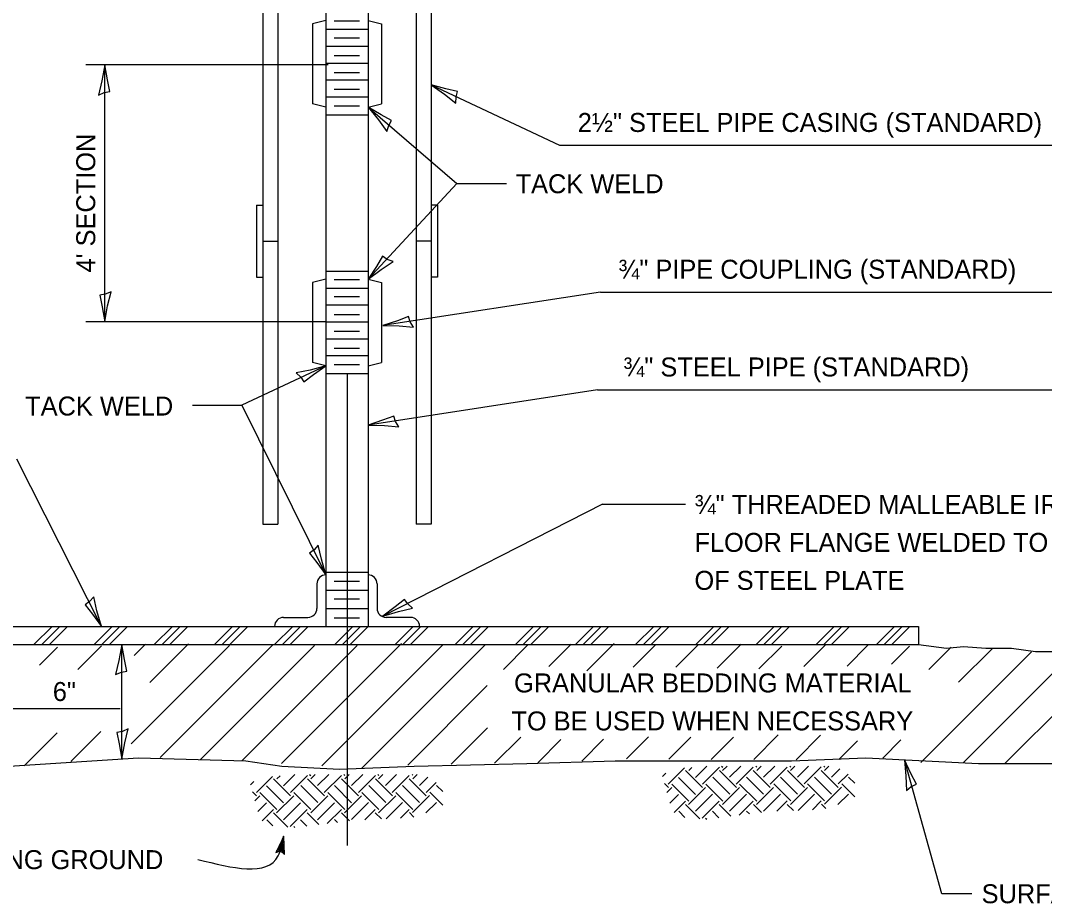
# Model space of a CAD drawing. Extents: x 2039679 to 2054696, y 1636462 to 1637830.
# Drawn here: x 2040882.6 to 2041206.4, y 1637099.9 to 1637379.1 of the extents above; entities that cross this region are included whole.
import ezdxf

# ---------------------------------------------------------------- set-up
doc = ezdxf.new("R2010")
doc.units = 0
for name, color, linetype in [('HS_Dimensions_and_Text', 7, 'Continuous'), ('HS_Pattern_and_Hatching', 7, 'Continuous'), ('HS_Steel_Object', 7, 'Continuous'), ('TM_Ex', 7, 'Continuous')]:
    doc.layers.add(name, color=color, linetype=linetype)

msp = doc.modelspace()

# ---------------------------------------------------------------- linework, layer by layer
at = {"layer": 'HS_Dimensions_and_Text'}
for p, q in [((2040979.88, 1637365.04), (2040903.2, 1637365.04)), ((2040909.2, 1637283.8), (2040909.2, 1637365.04)), ((2041012.46, 1637358.78), (2041053.03, 1637339.65)), ((2040992.48, 1637351.74), (2041020.59, 1637327.56)), ((2041053.03, 1637339.65), (2041243.6, 1637339.65)), ((2041020.59, 1637327.56), (2040992.48, 1637297.27)), ((2041020.59, 1637327.56), (2041036.23, 1637327.56)), ((2041065.99, 1637293.25), (2040997.16, 1637282.66)), ((2041065.99, 1637293.25), (2041227.45, 1637293.25)), ((2040979, 1637283.8), (2040903.2, 1637283.8)), ((2040979.16, 1637269.91), (2040952.59, 1637257.43)), ((2040985.82, 1637267.46), (2040985.82, 1637118.31)), ((2041065.09, 1637262.35), (2040992.48, 1637251.17)), ((2041065.09, 1637262.35), (2041211.82, 1637262.34)), ((2040936.96, 1637257.43), (2040952.59, 1637257.43)), ((2040952.59, 1637257.43), (2040979.16, 1637203.82)), ((2040908.22, 1637187.54), (2040881.43, 1637240.41)), ((2041066.66, 1637226.14), (2040997.16, 1637190.81)), ((2041066.66, 1637226.14), (2041092.83, 1637226.14)), ((2040914.61, 1637145.6), (2040914.61, 1637181.83)), ((2040914.09, 1637161.5), (2040878.46, 1637161.5)), ((2041173.9, 1637103), (2041162.1, 1637145.34)), ((2040965.93, 1637117.44), (2040964.81, 1637119.16)), ((2040965.89, 1637118.31), (2040965.03, 1637119.62)), ((2040965.86, 1637119.17), (2040965.26, 1637120.09)), ((2040965.86, 1637119.49), (2040965.35, 1637120.26)), ((2040965.84, 1637119.57), (2040965.38, 1637120.3)), ((2040965.84, 1637119.66), (2040965.4, 1637120.35)), ((2040965.84, 1637119.74), (2040965.42, 1637120.4)), ((2040965.85, 1637119.83), (2040965.44, 1637120.45)), ((2040965.84, 1637119.92), (2040965.47, 1637120.49)), ((2040965.84, 1637120.03), (2040965.49, 1637120.56)), ((2040965.84, 1637120), (2040965.49, 1637120.54)), ((2040965.83, 1637120.09), (2040965.51, 1637120.59)), ((2040965.82, 1637120.18), (2040965.53, 1637120.64)), ((2040965.82, 1637120.27), (2040965.56, 1637120.68)), ((2040965.82, 1637120.34), (2040965.57, 1637120.73)), ((2040965.82, 1637120.43), (2040965.6, 1637120.78)), ((2040965.81, 1637120.52), (2040965.62, 1637120.82)), ((2040965.82, 1637120.61), (2040965.65, 1637120.87)), ((2040965.8, 1637120.69), (2040965.67, 1637120.91)), ((2040965.81, 1637120.78), (2040965.69, 1637120.96)), ((2040965.8, 1637120.9), (2040965.71, 1637121.02)), ((2040965.8, 1637120.86), (2040965.71, 1637121)), ((2040965.8, 1637120.95), (2040965.72, 1637121.05)), ((2040965.79, 1637121.04), (2040965.76, 1637121.1)), ((2040965.79, 1637121.13), (2040965.78, 1637121.15)), ((2040963.27, 1637116.01), (2040964.83, 1637116.6)), ((2040963.59, 1637116.13), (2040963.45, 1637116.36)), ((2040964.02, 1637116.3), (2040963.67, 1637116.81)), ((2040964.45, 1637116.45), (2040963.91, 1637117.28)), ((2040964.98, 1637116.46), (2040964.12, 1637117.75)), ((2040966, 1637115.71), (2040964.35, 1637118.23)), ((2040965.96, 1637116.57), (2040964.58, 1637118.68)), ((2040966.01, 1637115.43), (2040964.83, 1637116.6)), ((2041183.38, 1637103), (2041173.9, 1637103))]:
    msp.add_line(p, q, dxfattribs=at)
for points in [[(2040907.21, 1637355.53), (2040909.04, 1637356.3), (2040910.79, 1637356.6), (2040910.03, 1637360.29), (2040909.2, 1637365.04), (2040908.28, 1637359.97)], [(2041020.22, 1637352.92), (2041020.3, 1637354.91), (2041020.77, 1637356.62), (2041017.12, 1637357.5), (2041012.46, 1637358.78), (2041016.66, 1637355.78)], [(2040998.4, 1637344.03), (2040999, 1637345.92), (2040999.92, 1637347.44), (2040996.63, 1637349.26), (2040992.48, 1637351.74), (2040995.73, 1637347.73)], [(2041000.41, 1637302.89), (2040998.54, 1637303.56), (2040997.06, 1637304.54), (2040995.11, 1637301.32), (2040992.48, 1637297.27), (2040996.61, 1637300.36)], [(2040911.19, 1637293.31), (2040909.36, 1637292.54), (2040907.61, 1637292.24), (2040908.38, 1637288.55), (2040909.2, 1637283.8), (2040910.12, 1637288.87)], [(2041006.86, 1637282.14), (2041005.82, 1637283.83), (2041005.26, 1637285.51), (2041001.74, 1637284.19), (2040997.16, 1637282.66), (2041002.32, 1637282.52)], [(2040969.71, 1637267.67), (2040971.18, 1637266.35), (2040972.2, 1637264.89), (2040975.21, 1637267.15), (2040979.16, 1637269.91), (2040974.18, 1637268.59)], [(2041002.19, 1637250.65), (2041001.14, 1637252.34), (2041000.58, 1637254.02), (2040997.06, 1637252.7), (2040992.48, 1637251.17), (2040997.64, 1637251.03)], [(2040976.72, 1637213.23), (2040975.43, 1637211.72), (2040973.99, 1637210.68), (2040976.31, 1637207.72), (2040979.16, 1637203.82), (2040977.74, 1637208.78)], [(2040905.7, 1637196.92), (2040904.41, 1637195.4), (2040902.99, 1637194.35), (2040905.33, 1637191.41), (2040908.22, 1637187.54), (2040906.75, 1637192.48)], [(2041006.54, 1637193.35), (2041005.02, 1637194.63), (2041003.96, 1637196.06), (2041001.03, 1637193.7), (2040997.16, 1637190.81), (2041002.1, 1637192.29)], [(2040912.62, 1637172.31), (2040914.45, 1637173.09), (2040916.2, 1637173.39), (2040915.43, 1637177.07), (2040914.61, 1637181.83), (2040913.69, 1637176.75)], [(2040916.6, 1637155.12), (2040914.77, 1637154.34), (2040913.02, 1637154.04), (2040913.79, 1637150.36), (2040914.61, 1637145.6), (2040915.53, 1637150.68)], [(2041162.73, 1637135.65), (2041164.29, 1637136.88), (2041165.9, 1637137.64), (2041164.17, 1637140.98), (2041162.1, 1637145.34), (2041162.57, 1637140.21)], [(2040966.01, 1637115.43), (2040965.79, 1637121.16), (2040963.27, 1637116.01), (2040964.83, 1637116.6)]]:
    msp.add_lwpolyline(points, close=True, dxfattribs=at)
msp.add_lwpolyline([(2040966.01, 1637115.43), (2040965.79, 1637121.16), (2040963.27, 1637116.01)], dxfattribs=at)
msp.add_spline([(2040938.67, 1637113.85), (2040964.06, 1637114.98), (2040965.75, 1637121.19)], degree=3, dxfattribs=at)
at = {"layer": 'HS_Pattern_and_Hatching'}
for p, q in [((2040886.82, 1637181.83), (2040892.53, 1637187.54)), ((2040889.26, 1637181.83), (2040894.97, 1637187.54)), ((2040891.7, 1637181.83), (2040897.4, 1637187.54)), ((2040905.85, 1637181.83), (2040911.56, 1637187.54)), ((2040908.29, 1637181.83), (2040914, 1637187.54)), ((2040910.73, 1637181.83), (2040916.43, 1637187.54)), ((2040924.88, 1637181.83), (2040930.59, 1637187.54)), ((2040927.32, 1637181.83), (2040933.03, 1637187.54)), ((2040929.75, 1637181.83), (2040935.46, 1637187.54)), ((2040943.91, 1637181.83), (2040949.62, 1637187.54)), ((2040946.35, 1637181.83), (2040952.06, 1637187.54)), ((2040948.78, 1637181.83), (2040954.49, 1637187.54)), ((2040962.94, 1637181.83), (2040968.65, 1637187.54)), ((2040965.38, 1637181.83), (2040971.08, 1637187.54)), ((2040967.81, 1637181.83), (2040973.52, 1637187.54)), ((2040981.97, 1637181.83), (2040987.68, 1637187.54)), ((2040984.4, 1637181.83), (2040990.11, 1637187.54)), ((2040986.84, 1637181.83), (2040992.55, 1637187.54)), ((2041001, 1637181.83), (2041006.71, 1637187.54)), ((2041003.43, 1637181.83), (2041009.14, 1637187.54)), ((2041005.87, 1637181.83), (2041011.58, 1637187.54)), ((2041020.03, 1637181.83), (2041025.74, 1637187.54)), ((2041022.46, 1637181.83), (2041028.17, 1637187.54)), ((2041024.9, 1637181.83), (2041030.61, 1637187.54)), ((2041039.06, 1637181.83), (2041044.76, 1637187.54)), ((2041041.49, 1637181.83), (2041047.2, 1637187.54)), ((2041043.93, 1637181.83), (2041049.64, 1637187.54)), ((2041058.08, 1637181.83), (2041063.79, 1637187.54)), ((2041060.52, 1637181.83), (2041066.23, 1637187.54)), ((2041062.96, 1637181.83), (2041068.66, 1637187.54)), ((2041077.11, 1637181.83), (2041082.82, 1637187.54)), ((2041079.55, 1637181.83), (2041085.26, 1637187.54)), ((2041081.98, 1637181.83), (2041087.69, 1637187.54)), ((2041096.14, 1637181.83), (2041101.85, 1637187.54)), ((2041098.58, 1637181.83), (2041104.29, 1637187.54)), ((2041101.01, 1637181.83), (2041106.72, 1637187.54)), ((2041115.17, 1637181.83), (2041120.88, 1637187.54)), ((2041117.61, 1637181.83), (2041123.32, 1637187.54)), ((2041120.04, 1637181.83), (2041125.75, 1637187.54)), ((2041134.2, 1637181.83), (2041139.91, 1637187.54)), ((2041136.64, 1637181.83), (2041142.34, 1637187.54)), ((2041139.07, 1637181.83), (2041144.78, 1637187.54)), ((2041153.23, 1637181.83), (2041158.94, 1637187.54)), ((2041155.66, 1637181.83), (2041161.37, 1637187.54)), ((2041158.1, 1637181.83), (2041163.81, 1637187.54)), ((2040888.6, 1637175.29), (2040894.24, 1637180.94)), ((2040900.69, 1637173.93), (2040908.16, 1637181.4)), ((2040917.59, 1637150.46), (2040948.65, 1637181.53)), ((2040918.56, 1637178.34), (2040922.08, 1637181.87)), ((2040923.45, 1637169.78), (2040935.72, 1637182.05)), ((2040926.71, 1637146.13), (2040962.43, 1637181.85)), ((2040939.36, 1637145.32), (2040975.51, 1637181.47)), ((2040952.57, 1637145.08), (2040989.03, 1637181.54)), ((2040965.08, 1637144.14), (2041003.1, 1637182.15)), ((2040977.88, 1637143.47), (2041016.03, 1637181.63)), ((2040990.53, 1637142.67), (2041029.53, 1637181.67)), ((2041035.27, 1637173.96), (2041042.88, 1637181.57)), ((2041049.61, 1637174.84), (2041056.66, 1637181.9)), ((2041061.7, 1637173.48), (2041070.3, 1637182.08)), ((2041076.33, 1637174.65), (2041083.24, 1637181.55)), ((2041089.82, 1637174.68), (2041096.73, 1637181.6)), ((2041102.9, 1637174.31), (2041110.51, 1637181.92)), ((2041116.11, 1637174.07), (2041123.31, 1637181.26)), ((2041130.31, 1637174.81), (2041137.09, 1637181.58)), ((2041143.95, 1637175), (2041150.58, 1637181.63)), ((2041158.02, 1637175.61), (2041163.66, 1637181.25)), ((2041169.82, 1637173.95), (2041176.87, 1637181.01)), ((2041167.33, 1637144.55), (2041202.32, 1637179.54)), ((2041179.23, 1637169.9), (2041189.81, 1637180.48)), ((2041180.68, 1637144.45), (2041215.25, 1637179.02)), ((2041193.9, 1637144.21), (2041221.69, 1637172)), ((2041005.01, 1637143.7), (2041030.18, 1637168.87)), ((2041018.71, 1637143.94), (2041030.28, 1637155.51)), ((2040883.68, 1637143.46), (2040894.15, 1637153.93)), ((2040898.45, 1637144.78), (2040907.93, 1637154.26)), ((2041032.49, 1637144.26), (2041040.76, 1637152.53)), ((2041046.13, 1637144.45), (2041053.49, 1637151.81)), ((2041060.05, 1637144.91), (2041066.99, 1637151.86)), ((2041074.25, 1637145.66), (2041081.16, 1637152.57)), ((2041087.61, 1637145.56), (2041094.6, 1637152.55)), ((2041100.96, 1637145.46), (2041108.01, 1637152.51)), ((2041114.46, 1637145.5), (2041122.22, 1637153.27)), ((2041127.82, 1637145.4), (2041135.54, 1637153.12)), ((2041155.24, 1637145.92), (2041161, 1637151.67)), ((2041141.32, 1637145.45), (2041147.24, 1637151.37)), ((2041087.44, 1637137.64), (2041092.56, 1637142.77)), ((2041092.82, 1637141.95), (2041098.2, 1637136.57)), ((2041093.9, 1637141.95), (2041094.91, 1637142.97)), ((2041096.05, 1637139.8), (2041099.61, 1637143.36)), ((2041098.2, 1637137.64), (2041103.58, 1637143.02)), ((2041103.62, 1637141.99), (2041109.01, 1637136.61)), ((2041104.29, 1637143.39), (2041104.66, 1637143.02)), ((2041104.62, 1637141.99), (2041106.03, 1637143.39)), ((2041106.78, 1637139.83), (2041110.34, 1637143.39)), ((2041108.93, 1637137.68), (2041114.31, 1637143.06)), ((2041114.31, 1637141.99), (2041119.69, 1637136.6)), ((2041115.14, 1637143.39), (2041115.46, 1637143.06)), ((2041115.39, 1637141.99), (2041116.79, 1637143.39)), ((2041117.54, 1637139.83), (2041121.1, 1637143.39)), ((2041119.69, 1637137.68), (2041125.07, 1637143.06)), ((2041125.11, 1637142.03), (2041130.5, 1637136.64)), ((2041125.82, 1637143.39), (2041126.15, 1637143.06)), ((2041126.11, 1637142.02), (2041127.48, 1637143.39)), ((2041128.27, 1637139.87), (2041131.79, 1637143.39)), ((2041130.42, 1637137.72), (2041135.8, 1637143.1)), ((2041135.8, 1637142.02), (2041141.18, 1637136.64)), ((2041136.66, 1637143.39), (2041136.96, 1637143.1)), ((2041136.88, 1637142.02), (2041138.25, 1637143.39)), ((2041139.03, 1637139.87), (2041141.65, 1637142.49)), ((2040955.29, 1637137.44), (2040956.35, 1637138.49)), ((2040957.15, 1637135), (2040962.28, 1637140.12)), ((2040962.54, 1637139.3), (2040967.92, 1637133.92)), ((2040963.61, 1637139.3), (2040964.63, 1637140.32)), ((2040965.76, 1637137.15), (2040969.33, 1637140.71)), ((2040967.92, 1637135), (2040973.3, 1637140.38)), ((2040973.34, 1637139.34), (2040978.72, 1637133.96)), ((2040974.01, 1637140.75), (2040974.38, 1637140.38)), ((2040974.34, 1637139.34), (2040975.75, 1637140.75)), ((2040976.49, 1637137.19), (2040980.05, 1637140.75)), ((2040978.64, 1637135.03), (2040984.03, 1637140.42)), ((2040984.03, 1637139.34), (2040989.41, 1637133.96)), ((2040984.85, 1637140.75), (2040985.18, 1637140.42)), ((2040985.1, 1637139.34), (2040986.51, 1637140.75)), ((2040987.26, 1637137.19), (2040990.82, 1637140.75)), ((2040989.41, 1637135.03), (2040994.79, 1637140.42)), ((2040994.83, 1637139.38), (2041000.21, 1637134)), ((2040995.54, 1637140.75), (2040995.87, 1637140.42)), ((2040995.83, 1637139.38), (2040997.2, 1637140.75)), ((2040997.98, 1637137.22), (2041001.5, 1637140.75)), ((2041000.14, 1637135.07), (2041005.52, 1637140.45)), ((2041005.52, 1637139.38), (2041010.9, 1637133.99)), ((2041006.38, 1637140.75), (2041006.67, 1637140.46)), ((2041006.59, 1637139.38), (2041007.96, 1637140.75)), ((2041008.75, 1637137.22), (2041011.36, 1637139.84)), ((2041085.57, 1637140.09), (2041086.63, 1637141.14)), ((2041090.67, 1637139.8), (2041096.05, 1637134.41)), ((2041101.47, 1637139.84), (2041106.85, 1637134.45)), ((2041112.16, 1637139.83), (2041117.54, 1637134.45)), ((2041122.96, 1637139.87), (2041128.34, 1637134.49)), ((2041133.65, 1637139.87), (2041139.03, 1637134.49)), ((2041141.18, 1637137.72), (2041144.31, 1637140.84)), ((2041144.45, 1637139.91), (2041146.42, 1637137.94)), ((2040955.89, 1637135.26), (2040957.23, 1637133.92)), ((2040960.38, 1637137.15), (2040965.76, 1637131.77)), ((2040971.19, 1637137.19), (2040976.57, 1637131.81)), ((2040981.87, 1637137.19), (2040987.26, 1637131.8)), ((2040992.68, 1637137.23), (2040998.06, 1637131.84)), ((2041003.36, 1637137.22), (2041008.75, 1637131.84)), ((2041010.9, 1637135.07), (2041014.03, 1637138.2)), ((2041014.17, 1637137.26), (2041016.14, 1637135.3)), ((2041086.18, 1637137.91), (2041087.51, 1637136.57)), ((2041086.97, 1637135.03), (2041088.51, 1637136.57)), ((2041088.51, 1637137.64), (2041093.9, 1637132.26)), ((2041093.86, 1637131.22), (2041099.24, 1637136.6)), ((2041099.32, 1637137.68), (2041104.7, 1637132.3)), ((2041104.62, 1637131.22), (2041110, 1637136.6)), ((2041110, 1637137.68), (2041115.39, 1637132.3)), ((2041115.35, 1637131.26), (2041120.73, 1637136.64)), ((2041120.81, 1637137.72), (2041126.19, 1637132.34)), ((2041126.11, 1637131.26), (2041131.5, 1637136.64)), ((2041131.5, 1637137.72), (2041136.88, 1637132.34)), ((2041136.84, 1637131.3), (2041142.22, 1637136.68)), ((2041142.3, 1637137.76), (2041146.42, 1637133.64)), ((2040956.69, 1637132.38), (2040958.23, 1637133.92)), ((2040958.23, 1637135), (2040963.61, 1637129.61)), ((2040963.57, 1637128.57), (2040968.96, 1637133.96)), ((2040969.03, 1637135.04), (2040974.42, 1637129.65)), ((2040974.34, 1637128.57), (2040979.72, 1637133.96)), ((2040979.72, 1637135.03), (2040985.1, 1637129.65)), ((2040985.07, 1637128.61), (2040990.45, 1637133.99)), ((2040990.52, 1637135.07), (2040995.91, 1637129.69)), ((2040995.83, 1637128.61), (2041001.21, 1637133.99)), ((2041001.21, 1637135.07), (2041006.59, 1637129.69)), ((2041006.56, 1637128.65), (2041011.94, 1637134.03)), ((2041012.02, 1637135.11), (2041016.14, 1637130.99)), ((2041087.9, 1637131.65), (2041090.67, 1637134.41)), ((2041089.26, 1637128.7), (2041092.82, 1637132.26)), ((2041096.01, 1637129.07), (2041101.39, 1637134.45)), ((2041098.16, 1637126.92), (2041103.55, 1637132.3)), ((2041106.78, 1637129.07), (2041112.16, 1637134.45)), ((2041109.86, 1637127.85), (2041114.31, 1637132.3)), ((2041117.5, 1637129.11), (2041122.88, 1637134.49)), ((2041121.78, 1637129.08), (2041125.04, 1637132.34)), ((2041128.52, 1637129.36), (2041133.65, 1637134.49)), ((2041133.01, 1637129.55), (2041135.8, 1637132.34)), ((2041141.08, 1637131.23), (2041144.37, 1637134.53)), ((2040957.62, 1637129), (2040960.38, 1637131.77)), ((2040958.98, 1637126.05), (2040962.54, 1637129.61)), ((2040965.73, 1637126.42), (2040971.11, 1637131.8)), ((2040967.88, 1637124.27), (2040973.26, 1637129.65)), ((2040976.49, 1637126.42), (2040981.87, 1637131.8)), ((2040979.57, 1637125.2), (2040984.03, 1637129.65)), ((2040987.22, 1637126.46), (2040992.6, 1637131.84)), ((2040991.5, 1637126.43), (2040994.75, 1637129.69)), ((2040998.24, 1637126.71), (2041003.36, 1637131.84)), ((2041002.73, 1637126.9), (2041005.52, 1637129.69)), ((2041010.8, 1637128.58), (2041014.09, 1637131.88)), ((2041090.71, 1637129.07), (2041092.66, 1637127.12)), ((2041092.86, 1637131.22), (2041097.36, 1637126.73)), ((2041101.39, 1637129.07), (2041103.4, 1637127.06)), ((2041103.55, 1637131.22), (2041107.24, 1637127.53)), ((2041112.2, 1637129.11), (2041113.07, 1637128.24)), ((2041114.35, 1637131.26), (2041116.91, 1637128.71)), ((2041125.04, 1637131.26), (2041127, 1637129.3)), ((2041135.84, 1637131.3), (2041137.22, 1637129.92)), ((2040960.42, 1637126.42), (2040962.37, 1637124.47)), ((2040962.58, 1637128.58), (2040967.07, 1637124.08)), ((2040971.11, 1637126.42), (2040973.12, 1637124.41)), ((2040973.26, 1637128.57), (2040976.96, 1637124.88)), ((2040981.91, 1637126.46), (2040982.78, 1637125.59)), ((2040984.07, 1637128.61), (2040986.62, 1637126.06)), ((2040994.75, 1637128.61), (2040996.72, 1637126.65)), ((2041005.56, 1637128.65), (2041006.94, 1637127.27)), ((2041099.24, 1637126.92), (2041099.57, 1637126.59)), ((2040968.96, 1637124.27), (2040969.28, 1637123.94))]:
    msp.add_line(p, q, dxfattribs=at)
at = {"layer": 'HS_Steel_Object'}
for p, q in [((2040979.16, 1637463.45), (2040979.16, 1637187.54)), ((2040992.48, 1637463.45), (2040992.48, 1637187.54)), ((2040959.18, 1637430.63), (2040959.18, 1637219.88)), ((2040963.94, 1637430.63), (2040963.94, 1637219.88)), ((2041007.71, 1637430.63), (2041007.71, 1637219.88)), ((2041012.46, 1637430.63), (2041012.46, 1637219.88)), ((2040979.16, 1637379.09), (2040974.88, 1637378.07)), ((2040981.72, 1637378.99), (2040989.8, 1637378.99)), ((2040992.48, 1637379.09), (2040996.76, 1637378.07)), ((2040974.88, 1637378.07), (2040974.88, 1637352.77)), ((2040979.16, 1637376.3), (2040992.48, 1637376.3)), ((2040996.76, 1637378.07), (2040996.76, 1637352.77)), ((2040981.72, 1637373.65), (2040989.8, 1637373.65)), ((2040979.16, 1637370.97), (2040992.48, 1637370.97)), ((2040979.16, 1637365.65), (2040992.48, 1637365.65)), ((2040981.72, 1637368.01), (2040989.8, 1637368.01)), ((2040981.72, 1637362.68), (2040989.8, 1637362.68)), ((2040979.16, 1637360.32), (2040992.48, 1637360.32)), ((2040981.72, 1637357.34), (2040989.8, 1637357.34)), ((2040979.16, 1637351.74), (2040974.88, 1637352.77)), ((2040979.16, 1637354.99), (2040992.48, 1637354.99)), ((2040992.48, 1637351.74), (2040996.76, 1637352.77)), ((2040979.16, 1637349.28), (2040992.48, 1637349.28)), ((2040981.72, 1637352.16), (2040989.8, 1637352.16)), ((2040957.16, 1637320.74), (2040959.18, 1637320.74)), ((2040957.16, 1637320.74), (2040957.16, 1637297.9)), ((2041014.48, 1637320.74), (2041012.46, 1637320.74)), ((2041014.48, 1637320.74), (2041014.48, 1637297.9)), ((2040959.18, 1637309.32), (2040963.94, 1637309.32)), ((2041012.46, 1637309.32), (2041007.71, 1637309.32)), ((2040957.16, 1637297.9), (2040959.18, 1637297.9)), ((2040979.16, 1637297.27), (2040974.88, 1637296.24)), ((2040979.16, 1637299.81), (2040992.48, 1637299.81)), ((2040979.16, 1637299.81), (2040992.48, 1637299.81)), ((2040981.72, 1637297.16), (2040989.8, 1637297.16)), ((2040992.48, 1637297.27), (2040996.76, 1637296.24)), ((2041014.48, 1637297.9), (2041012.46, 1637297.9)), ((2040974.88, 1637296.24), (2040974.88, 1637270.94)), ((2040979.16, 1637294.48), (2040992.48, 1637294.48)), ((2040996.76, 1637296.24), (2040996.76, 1637270.94)), ((2040981.72, 1637291.83), (2040989.8, 1637291.83)), ((2040979.16, 1637289.15), (2040992.48, 1637289.15)), ((2040981.72, 1637286.19), (2040989.8, 1637286.19)), ((2040979.16, 1637283.82), (2040992.48, 1637283.82)), ((2040979.16, 1637278.49), (2040992.48, 1637278.49)), ((2040981.72, 1637280.86), (2040989.8, 1637280.86)), ((2040981.72, 1637275.52), (2040989.8, 1637275.52)), ((2040979.16, 1637273.17), (2040992.48, 1637273.17)), ((2040979.16, 1637269.91), (2040974.88, 1637270.94)), ((2040981.72, 1637270.34), (2040989.8, 1637270.34)), ((2040992.48, 1637269.91), (2040996.76, 1637270.94)), ((2040979.16, 1637267.46), (2040992.48, 1637267.46)), ((2040959.18, 1637219.88), (2040963.94, 1637219.88)), ((2041012.46, 1637219.88), (2041007.71, 1637219.88)), ((2040979.16, 1637204.66), (2040992.48, 1637204.66)), ((2040976.31, 1637200.97), (2040976.31, 1637193.24)), ((2040981.72, 1637201.81), (2040989.8, 1637201.81)), ((2040995.34, 1637200.97), (2040995.34, 1637193.24)), ((2040979.16, 1637198.95), (2040992.48, 1637198.95)), ((2040981.72, 1637196.2), (2040989.8, 1637196.2)), ((2040965.74, 1637190.39), (2040973.45, 1637190.39)), ((2040979.16, 1637193.24), (2040992.48, 1637193.24)), ((2041005.91, 1637190.39), (2040998.19, 1637190.39)), ((2040805.05, 1637187.54), (2041166.6, 1637187.54)), ((2040979.16, 1637187.54), (2040992.48, 1637187.54)), ((2040981.72, 1637190.26), (2040989.8, 1637190.26)), ((2041166.6, 1637187.54), (2041166.6, 1637181.83)), ((2040805.05, 1637181.83), (2041166.6, 1637181.83))]:
    msp.add_line(p, q, dxfattribs=at)
for centre, start, end in [((2040979.16, 1637200.97), 89.9999, 179.9999), ((2040992.48, 1637200.97), 359.9999, 89.9999), ((2040965.74, 1637187.54), 89.9999, 179.9999), ((2040973.45, 1637193.24), 269.9999, 359.9999), ((2040998.19, 1637193.24), 179.9999, 269.9999), ((2041005.91, 1637187.54), 359.9999, 89.9999)]:
    msp.add_arc(centre, 2.85, start, end, dxfattribs=at)
at = {"layer": 'TM_Ex'}
for points in [[(2041166.6, 1637181.83), (2041175.44, 1637180.63), (2041180.84, 1637181.17), (2041187.87, 1637180.63), (2041195.97, 1637180.63), (2041203.53, 1637179.55), (2041211.1, 1637179.55), (2041216.5, 1637179.01), (2041219.2, 1637175.22), (2041222.98, 1637169.81), (2041226.22, 1637163.87), (2041229.47, 1637156.3), (2041232.17, 1637151.43), (2041233.79, 1637148.19), (2041234.33, 1637144.41)], [(2040681.36, 1637145.67), (2040709.09, 1637143.33), (2040730.86, 1637143.33), (2040755.25, 1637144.2), (2040787.49, 1637144.2), (2040814.49, 1637142.45), (2040851.95, 1637142.45), (2040878.95, 1637143.33), (2040919.89, 1637145.94), (2040953.87, 1637145.07), (2040965.19, 1637143.33), (2040983.49, 1637142.45), (2041007.01, 1637143.33), (2041042.72, 1637144.2), (2041070.6, 1637145.07), (2041126.35, 1637145.07), (2041149.87, 1637145.94), (2041185.58, 1637144.2), (2041224.78, 1637144.2), (2041269.21, 1637142.45), (2041290.28, 1637145.67)]]:
    msp.add_lwpolyline(points, dxfattribs=at)

# ---------------------------------------------------------------- texts
at = {"layer": 'HS_Dimensions_and_Text'}
for s, rotation, p in [('2½" STEEL PIPE CASING (STANDARD)', 0.0041, (2041058.79, 1637343.85)), ("4' SECTION", 90.0041, (2040906.2, 1637299.43)), ('TACK WELD', 0.0041, (2041039.14, 1637324.48)), ('¾" PIPE COUPLING (STANDARD)', 0.0041, (2041071.59, 1637297.45)), ('¾" STEEL PIPE (STANDARD)', 0.0041, (2041073.16, 1637266.55)), ('TACK WELD', 0.0041, (2040884.05, 1637254.2)), ('GRANULAR BEDDING MATERIAL', 0.0041, (2041038.64, 1637166.66)), ('6"', 0.0041, (2040892.78, 1637163.95)), ('TO BE USED WHEN NECESSARY', 0.0041, (2041037.82, 1637154.65)), ('EXISTING GROUND', 0.0041, (2040852.41, 1637110.79)), ('SURFACE STRIPPED OF', 0.0041, (2041186.52, 1637100.01))]:
    msp.add_text(s, height=6, rotation=rotation, dxfattribs=at).set_placement(p)
for s, p in [('¾" THREADED MALLEABLE IRON', (2041095.7, 1637223.09)), ('FLOOR FLANGE WELDED TO CENTER', (2041095.7, 1637211.09)), ('OF STEEL PLATE', (2041095.7, 1637199.09))]:
    msp.add_text(s, height=6, dxfattribs=at).set_placement(p)

doc.saveas('drawing.dxf')
